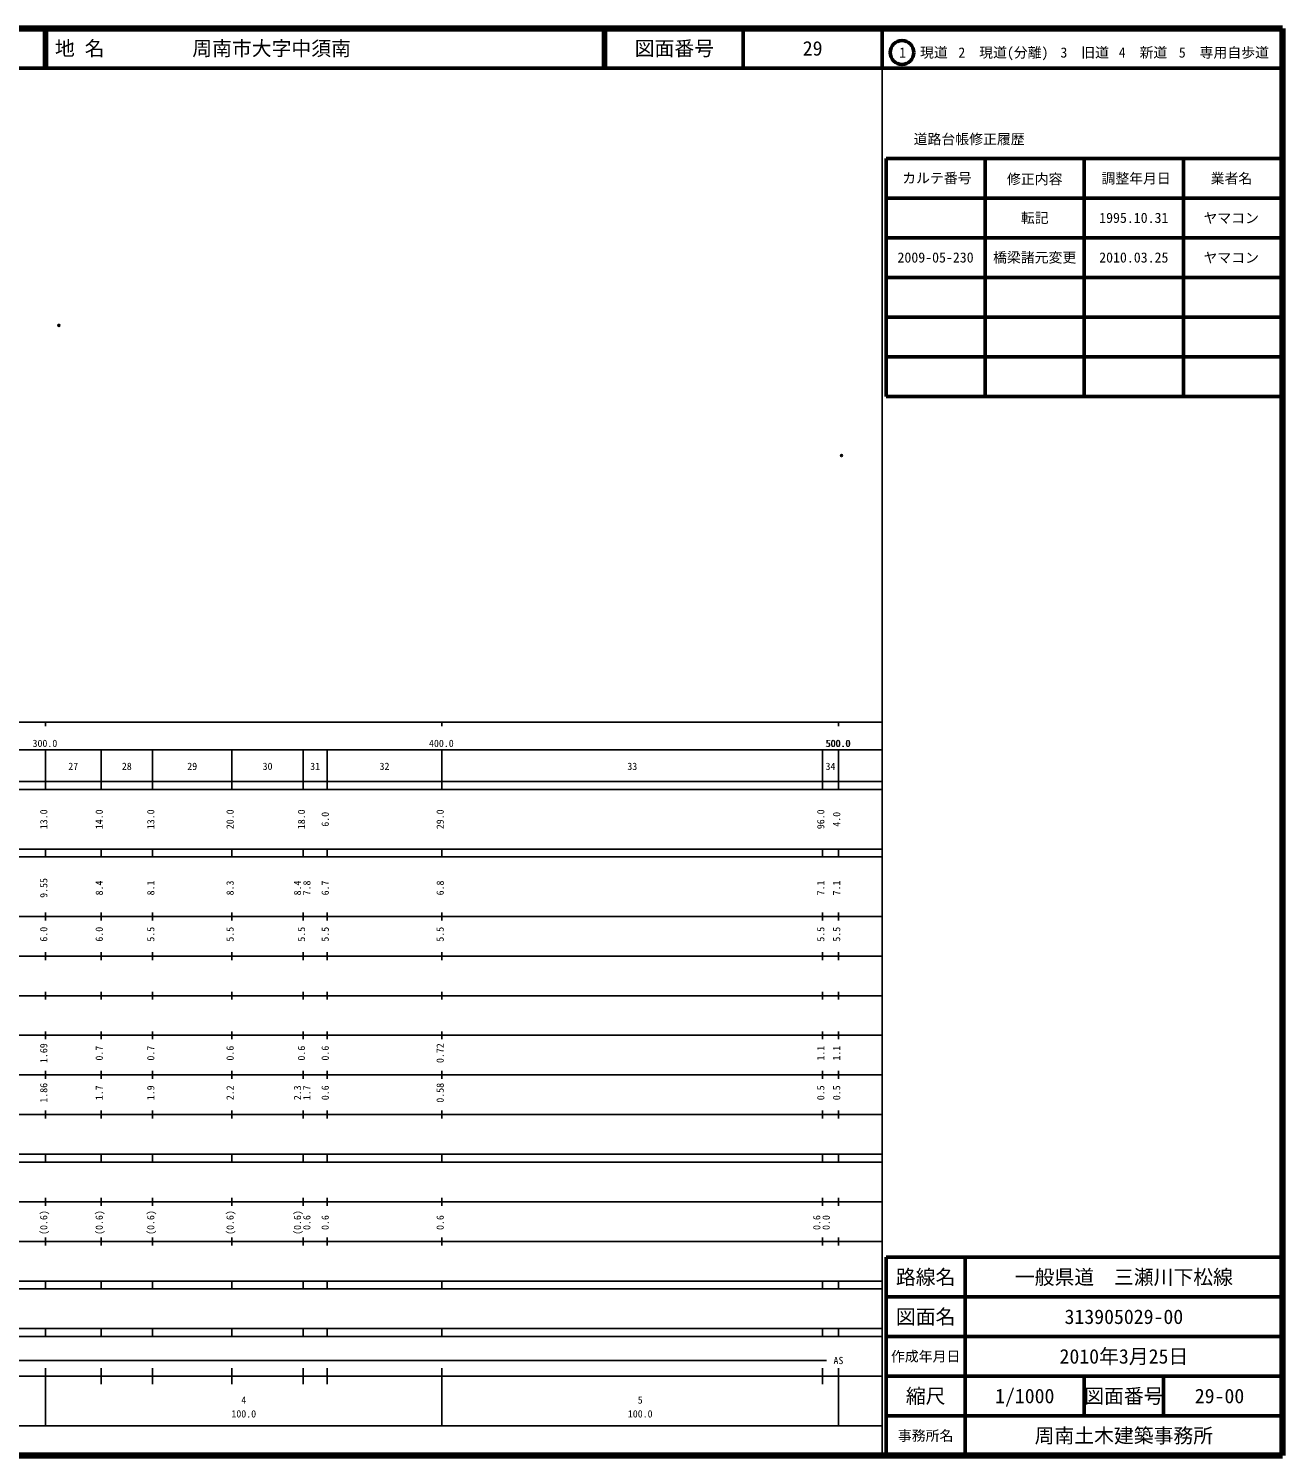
# Model space of a CAD drawing. Units: millimetres on the paper. Extents: x 40 to 680, y 20 to 380.
# Drawn here: x 363.7 to 680, y 20 to 380 of the extents above; entities that cross this region are included whole.
import ezdxf
from ezdxf.enums import TextEntityAlignment as Align

# ---------------------------------------------------------------- set-up
doc = ezdxf.new("R2010")
doc.units = ezdxf.units.MM
doc.header["$PDMODE"] = 32
doc.header["$PDSIZE"] = 0.5
doc.layers.add('M-OTRS', color=6, linetype='Continuous')
doc.layers.add('M-TTL-TXT', color=7, linetype='Continuous')
for name, color, linetype, lineweight in [('M-TTL', 2, 'Continuous', 140), ('M-TTL-BAND', 7, 'Continuous', 25), ('M-TTL-FRAM', 2, 'Continuous', 50), ('M-TTL-LINE', 7, 'Continuous', 50)]:
    doc.layers.add(name, color=color, linetype=linetype, lineweight=lineweight)
doc.styles.add('ＭＳ ゴシック', font='')
doc.styles.get('ＭＳ ゴシック').set_extended_font_data('MS Gothic')

msp = doc.modelspace()

# ---------------------------------------------------------------- linework, layer by layer
at = {"layer": 'M-OTRS'}
for p in [(371.364, 305.117), (568.798, 272.262)]:
    msp.add_point(p, dxfattribs=at)
at = {"layer": 'M-TTL'}
for p, q in [((680, 380), (40, 380)), ((680, 20), (680, 380)), ((40, 20), (680, 20))]:
    msp.add_line(p, q, dxfattribs=at)
at = {"layer": 'M-TTL-BAND'}
for p, q in [((579, 20), (579, 370)), ((40, 205), (579, 205)), ((368, 205), (368, 204)), ((468, 205), (468, 204)), ((568, 205), (568, 204)), ((68, 198), (579, 198)), ((368, 188), (368, 198)), ((382, 188), (382, 198)), ((395, 188), (395, 198)), ((415, 188), (415, 198)), ((433, 188), (433, 198)), ((439, 188), (439, 198)), ((468, 188), (468, 198)), ((564, 188), (564, 198)), ((568, 188), (568, 198)), ((40, 190), (579, 190)), ((40, 188), (579, 188)), ((40, 173), (579, 173)), ((368, 171), (368, 173)), ((382, 171), (382, 173)), ((395, 171), (395, 173)), ((415, 171), (415, 173)), ((433, 171), (433, 173)), ((439, 171), (439, 173)), ((468, 171), (468, 173)), ((564, 171), (564, 173)), ((568, 171), (568, 173)), ((40, 171), (579, 171)), ((40, 156), (579, 156)), ((368, 155), (368, 157)), ((382, 155), (382, 157)), ((395, 155), (395, 157)), ((415, 155), (415, 157)), ((433, 155), (433, 157)), ((439, 155), (439, 157)), ((468, 155), (468, 157)), ((564, 155), (564, 157)), ((568, 155), (568, 157)), ((46, 146), (579, 146)), ((368, 145), (368, 147)), ((382, 145), (382, 147)), ((395, 145), (395, 147)), ((415, 145), (415, 147)), ((433, 145), (433, 147)), ((439, 145), (439, 147)), ((468, 145), (468, 147)), ((564, 145), (564, 147)), ((568, 145), (568, 147)), ((368, 135), (368, 137)), ((382, 135), (382, 137)), ((395, 135), (395, 137)), ((415, 135), (415, 137)), ((433, 135), (433, 137)), ((439, 135), (439, 137)), ((468, 135), (468, 137)), ((564, 135), (564, 137)), ((568, 135), (568, 137)), ((52, 136), (579, 136)), ((46, 126), (579, 126)), ((368, 125), (368, 127)), ((382, 125), (382, 127)), ((395, 125), (395, 127)), ((415, 125), (415, 127)), ((433, 125), (433, 127)), ((439, 125), (439, 127)), ((468, 125), (468, 127)), ((564, 125), (564, 127)), ((568, 125), (568, 127)), ((52, 116), (579, 116)), ((368, 115), (368, 117)), ((382, 115), (382, 117)), ((395, 115), (395, 117)), ((415, 115), (415, 117)), ((433, 115), (433, 117)), ((439, 115), (439, 117)), ((468, 115), (468, 117)), ((564, 115), (564, 117)), ((568, 115), (568, 117)), ((46, 106), (579, 106)), ((368, 105), (368, 107)), ((382, 105), (382, 107)), ((395, 105), (395, 107)), ((415, 105), (415, 107)), ((433, 105), (433, 107)), ((439, 105), (439, 107)), ((468, 105), (468, 107)), ((564, 105), (564, 107)), ((568, 105), (568, 107)), ((40, 96), (579, 96)), ((40, 94), (579, 94)), ((368, 94), (368, 96)), ((382, 94), (382, 96)), ((395, 94), (395, 96)), ((415, 94), (415, 96)), ((433, 94), (433, 96)), ((439, 94), (439, 96)), ((468, 94), (468, 96)), ((564, 94), (564, 96)), ((568, 94), (568, 96)), ((49, 84), (579, 84)), ((368, 83), (368, 85)), ((382, 83), (382, 85)), ((395, 83), (395, 85)), ((415, 83), (415, 85)), ((433, 83), (433, 85)), ((439, 83), (439, 85)), ((468, 83), (468, 85)), ((564, 83), (564, 85)), ((568, 83), (568, 85)), ((40, 74), (579, 74)), ((368, 73), (368, 75)), ((382, 73), (382, 75)), ((395, 73), (395, 75)), ((415, 73), (415, 75)), ((433, 73), (433, 75)), ((439, 73), (439, 75)), ((468, 73), (468, 75)), ((564, 73), (564, 75)), ((568, 73), (568, 75)), ((40, 64), (579, 64)), ((40, 62), (579, 62)), ((368, 62), (368, 64)), ((382, 62), (382, 64)), ((395, 62), (395, 64)), ((415, 62), (415, 64)), ((433, 62), (433, 64)), ((439, 62), (439, 64)), ((468, 62), (468, 64)), ((564, 62), (564, 64)), ((568, 62), (568, 64)), ((40, 52), (579, 52)), ((368, 50), (368, 52)), ((382, 50), (382, 52)), ((395, 50), (395, 52)), ((415, 50), (415, 52)), ((433, 50), (433, 52)), ((439, 50), (439, 52)), ((468, 50), (468, 52)), ((564, 50), (564, 52)), ((568, 50), (568, 52)), ((40, 50), (579, 50)), ((71, 44), (565, 44)), ((40, 40), (579, 40)), ((368, 27.5), (368, 42)), ((382, 38), (382, 42)), ((395, 38), (395, 42)), ((415, 38), (415, 42)), ((433, 38), (433, 42)), ((439, 38), (439, 42)), ((468, 27.5), (468, 42)), ((564, 38), (564, 42)), ((568, 27.5), (568, 42)), ((68, 27.5), (579, 27.5))]:
    msp.add_line(p, q, dxfattribs=at)
at = {"layer": 'M-TTL-FRAM'}
for p, q in [((580, 347.197), (580, 287.197)), ((580, 347.197), (680, 347.197)), ((580, 287.197), (680, 287.197)), ((680, 70), (580, 70)), ((580, 70), (580, 20))]:
    msp.add_line(p, q, dxfattribs=at)
at = {"layer": 'M-TTL-LINE'}
for p, q in [((367.75, 380), (367.75, 370)), ((368.25, 380), (368.25, 370)), ((508.747, 380), (508.747, 370)), ((509.247, 380), (509.247, 370)), ((543.997, 380), (543.997, 370)), ((579, 380), (579, 370)), ((40, 370), (680, 370)), ((605, 347.197), (605, 287.197)), ((630, 347.197), (630, 287.197)), ((655, 347.197), (655, 287.197)), ((580, 337.197), (680, 337.197)), ((580, 327.197), (680, 327.197)), ((580, 317.197), (680, 317.197)), ((580, 307.197), (680, 307.197)), ((580, 297.197), (680, 297.197)), ((600, 70), (600, 20)), ((680, 60), (580, 60)), ((680, 50), (580, 50)), ((680, 40), (580, 40)), ((630, 40), (630, 30)), ((650, 40), (650, 30)), ((680, 30), (580, 30))]:
    msp.add_line(p, q, dxfattribs=at)
msp.add_circle((584.031, 373.958), 3, dxfattribs=at)

# ---------------------------------------------------------------- texts
at = {"layer": 'M-TTL-BAND', "style": 'ＭＳ ゴシック'}
for s, p in [('300.0', (367.844, 198.195)), ('400.0', (467.844, 198.195)), ('500.0', (567.844, 198.195)), ('500.0', (568, 198.195)), ('27', (375, 192.405)), ('28', (388.5, 192.405)), ('29', (405, 192.405)), ('30', (424, 192.405)), ('31', (436, 192.405)), ('32', (453.5, 192.405)), ('33', (516, 192.405)), ('34', (566, 192.405)), ('AS', (568, 42.5)), ('4', (418, 32.523)), ('5', (518, 32.523)), ('100.0', (418, 29.033)), ('100.0', (518, 29.033))]:
    msp.add_text(s, height=1.833, dxfattribs=at).set_placement(p, align=Align.BOTTOM_CENTER)
for s, p in [('13.0', (369, 180.5)), ('14.0', (383, 180.5)), ('13.0', (396, 180.5)), ('20.0', (416, 180.5)), ('18.0', (434, 180.5)), ('6.0', (440, 180.5)), ('29.0', (469, 180.5)), ('96.0', (565, 180.5)), ('4.0', (569, 180.5)), ('9.55', (369, 163.174)), ('8.4', (383, 163.174)), ('8.1', (396, 163.174)), ('8.3', (416, 163.174)), ('8.4', (433, 163.174)), ('7.8', (435.37, 163.174)), ('6.7', (440, 163.174)), ('6.8', (469, 163.174)), ('7.1', (565, 163.174)), ('7.1', (569, 163.174)), ('6.0', (369, 151.5)), ('6.0', (383, 151.5)), ('5.5', (396, 151.5)), ('5.5', (416, 151.5)), ('5.5', (434, 151.5)), ('5.5', (440, 151.5)), ('5.5', (469, 151.5)), ('5.5', (565, 151.5)), ('5.5', (569, 151.5)), ('1.69', (369, 121.5)), ('0.7', (383, 121.5)), ('0.7', (396, 121.5)), ('0.6', (416, 121.5)), ('0.6', (434, 121.5)), ('0.6', (440, 121.5)), ('0.72', (469, 121.5)), ('1.1', (565, 121.5)), ('1.1', (569, 121.5)), ('1.86', (369, 111.5)), ('1.7', (383, 111.5)), ('1.9', (396, 111.5)), ('2.2', (416, 111.5)), ('2.3', (433, 111.5)), ('1.7', (435.37, 111.5)), ('0.6', (440, 111.5)), ('0.58', (469, 111.5)), ('0.5', (565, 111.5)), ('0.5', (569, 111.5)), ('(0.6)', (369, 78.764)), ('(0.6)', (383, 78.764)), ('(0.6)', (396, 78.764)), ('(0.6)', (416, 78.764)), ('(0.6)', (433, 78.764)), ('0.6', (435.37, 78.764)), ('0.6', (440, 78.764)), ('0.6', (469, 78.764)), ('0.6', (564, 78.764)), ('0.0', (566.37, 78.764))]:
    msp.add_text(s, height=1.833, rotation=90, dxfattribs=at).set_placement(p, align=Align.BOTTOM_CENTER)
at = {"layer": 'M-TTL-TXT', "style": 'ＭＳ ゴシック'}
for s, p in [('地 名', (370.38, 375)), ('周南市大字中須南', (405.024, 375))]:
    msp.add_text(s, height=3.666, dxfattribs=at).set_placement(p, align=Align.MIDDLE_LEFT)
for s, height, p in [('図面番号', 3.666, (526.622, 375)), ('29', 3.666, (561.497, 375)), ('1\u3000現道', 2.566, (589.448, 373.958)), ('2\u3000現道(分離)', 2.566, (609.619, 373.958)), ('3\u3000旧道', 2.566, (630.121, 373.958)), ('4\u3000新道', 2.566, (644.824, 373.958)), ('5\u3000専用自歩道', 2.566, (665.228, 373.958)), ('道路台帳修正履歴', 2.566, (600.968, 352.113)), ('カルテ番号', 2.566, (592.839, 342.277)), ('修正内容', 2.566, (617.509, 342.023)), ('調整年月日', 2.566, (643.089, 342.197)), ('業者名', 2.566, (667.134, 342.197)), ('転記', 2.566, (617.5, 332.245)), ('1995.10.31', 2.566, (642.5, 332.245)), ('ヤマコン', 2.566, (667.077, 332.189)), ('2009-05-230', 2.566, (592.5, 322.245)), ('橋梁諸元変更', 2.566, (617.5, 322.245)), ('2010.03.25', 2.566, (642.5, 322.245)), ('ヤマコン', 2.566, (667.077, 322.189)), ('路線名', 3.666, (590, 65)), ('路線名', 3.666, (590, 65)), ('一般県道\u3000三瀬川下松線', 3.666, (640, 65)), ('図面名', 3.666, (590, 55)), ('図面名', 3.666, (590, 55)), ('313905029-00', 3.666, (640, 55)), ('2010年3月25日', 3.666, (640, 45)), ('作成年月日', 2.566, (590, 45)), ('作成年月日', 2.566, (590, 45)), ('縮尺', 3.666, (590, 35)), ('縮尺', 3.666, (590, 35)), ('1/1000', 3.666, (615, 35)), ('図面番号', 3.666, (640, 35)), ('図面番号', 3.666, (640, 35)), ('29-00', 3.666, (664.125, 35)), ('事務所名', 2.566, (590, 25)), ('事務所名', 2.566, (590, 25)), ('周南土木建築事務所', 3.666, (640, 25))]:
    msp.add_text(s, height=height, dxfattribs=at).set_placement(p, align=Align.MIDDLE_CENTER)

doc.saveas('drawing.dxf')
